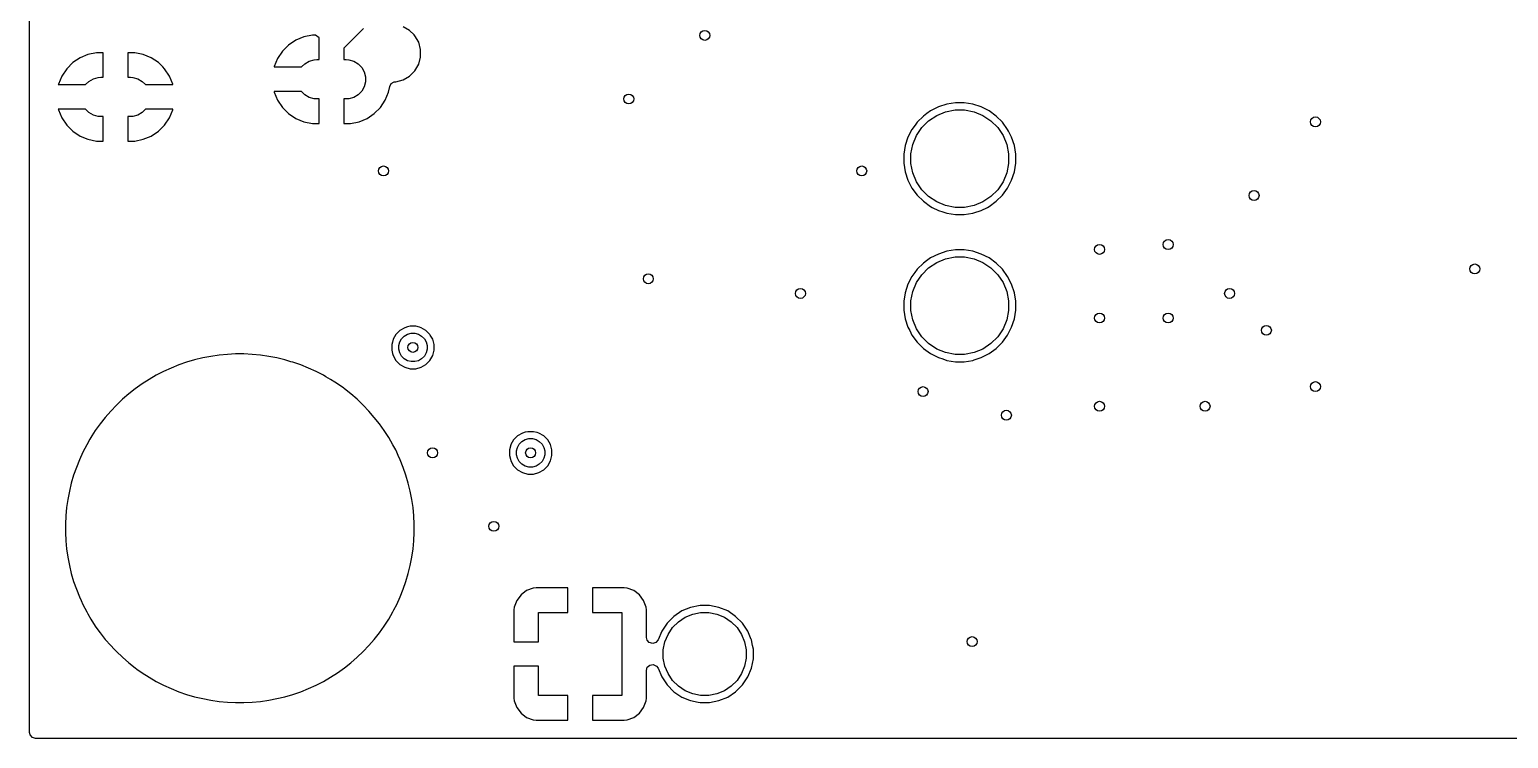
# Model space of a CAD drawing. Header units: inches. Extents: x 5.14 to 7.42, y -4.57 to -3.18.
# Drawn here: x 5.141 to 6.328, y -4.566 to -3.996 of the extents above; entities that cross this region are included whole.
import ezdxf

# ---------------------------------------------------------------- set-up
doc = ezdxf.new("R2010")
doc.units = ezdxf.units.IN
doc.header["$MEASUREMENT"] = 0
doc.layers.add('In1.Cu', color=91, linetype='CONTINUOUS', true_color=0x7fc87f)

msp = doc.modelspace()

# ---------------------------------------------------------------- linework, layer by layer
at = {"layer": 'In1.Cu', "linetype": 'CONTINUOUS'}
for p, q in [((5.1406, -4.0406), (5.1406, -3.7768)), ((5.4086, -3.9954), (5.3928, -4.0112)), ((5.4457, -3.9972), (5.4405, -3.9942)), ((5.4493, -4.0007), (5.4457, -3.9972)), ((5.4457, -3.9972), (5.4457, -3.9972)), ((5.4457, -3.9972), (5.4457, -3.9972)), ((5.3485, -4.0088), (5.3436, -4.0137)), ((5.3543, -4.0049), (5.3485, -4.0088)), ((5.3485, -4.0088), (5.3485, -4.0088)), ((5.3608, -4.0022), (5.3543, -4.0049)), ((5.3543, -4.0049), (5.3543, -4.0049)), ((5.3676, -4.0008), (5.3608, -4.0022)), ((5.3608, -4.0022), (5.3608, -4.0022)), ((5.3701, -4.0008), (5.3676, -4.0008)), ((5.3731, -4.0031), (5.3701, -4.0008)), ((5.3731, -4.0205), (5.3731, -4.0031)), ((5.3928, -4.0112), (5.3928, -4.0205)), ((5.45, -4.0014), (5.4493, -4.0007)), ((5.453, -4.0066), (5.45, -4.0014)), ((5.4545, -4.0124), (5.453, -4.0066)), ((5.1753, -4.0229), (5.1704, -4.0279)), ((5.1811, -4.0191), (5.1753, -4.0229)), ((5.1753, -4.0229), (5.1753, -4.0229)), ((5.1875, -4.0164), (5.1811, -4.0191)), ((5.1811, -4.0191), (5.1811, -4.0191)), ((5.1944, -4.015), (5.1875, -4.0164)), ((5.1875, -4.0164), (5.1875, -4.0164)), ((5.1998, -4.015), (5.1944, -4.015)), ((5.1998, -4.0347), (5.1998, -4.015)), ((5.225, -4.015), (5.2195, -4.015)), ((5.2195, -4.015), (5.2195, -4.0347)), ((5.2318, -4.0164), (5.225, -4.015)), ((5.2383, -4.0191), (5.2318, -4.0164)), ((5.2318, -4.0164), (5.2318, -4.0164)), ((5.2441, -4.0229), (5.2383, -4.0191)), ((5.2383, -4.0191), (5.2383, -4.0191)), ((5.2441, -4.0229), (5.2441, -4.0229)), ((5.2476, -4.0264), (5.2441, -4.0229)), ((5.3397, -4.0195), (5.337, -4.0259)), ((5.3436, -4.0137), (5.3397, -4.0195)), ((5.3397, -4.0195), (5.3397, -4.0195)), ((5.3436, -4.0137), (5.3436, -4.0137)), ((5.3589, -4.0264), (5.3615, -4.0238)), ((5.3615, -4.0238), (5.3651, -4.0217)), ((5.3651, -4.0217), (5.369, -4.0207)), ((5.369, -4.0207), (5.3711, -4.0205)), ((5.3711, -4.0205), (5.3731, -4.0205)), ((5.3928, -4.0205), (5.3947, -4.0205)), ((5.3947, -4.0205), (5.3968, -4.0207)), ((5.3968, -4.0207), (5.4008, -4.0217)), ((5.4008, -4.0217), (5.4043, -4.0238)), ((5.4043, -4.0238), (5.4072, -4.0267)), ((5.45, -4.0294), (5.453, -4.0242)), ((5.453, -4.0242), (5.4545, -4.0184)), ((5.4545, -4.0184), (5.4545, -4.0124)), ((5.1665, -4.0337), (5.1638, -4.0401)), ((5.1704, -4.0279), (5.1665, -4.0337)), ((5.1665, -4.0337), (5.1665, -4.0337)), ((5.1704, -4.0279), (5.1704, -4.0279)), ((5.1883, -4.038), (5.1918, -4.0359)), ((5.1918, -4.0359), (5.1958, -4.0348)), ((5.1958, -4.0348), (5.1979, -4.0347)), ((5.1979, -4.0347), (5.1998, -4.0347)), ((5.2195, -4.0347), (5.2215, -4.0347)), ((5.2215, -4.0347), (5.2236, -4.0348)), ((5.2236, -4.0348), (5.2275, -4.0359)), ((5.2275, -4.0359), (5.2311, -4.038)), ((5.249, -4.0279), (5.2476, -4.0264)), ((5.2529, -4.0337), (5.249, -4.0279)), ((5.249, -4.0279), (5.249, -4.0279)), ((5.2556, -4.0401), (5.2529, -4.0337)), ((5.2529, -4.0337), (5.2529, -4.0337)), ((5.337, -4.0259), (5.3369, -4.0264)), ((5.3369, -4.0264), (5.3589, -4.0264)), ((5.337, -4.0259), (5.337, -4.0259)), ((5.4072, -4.0267), (5.4093, -4.0303)), ((5.4093, -4.0303), (5.4103, -4.0342)), ((5.4103, -4.0342), (5.4103, -4.0383)), ((5.4405, -4.0367), (5.4457, -4.0337)), ((5.4457, -4.0337), (5.45, -4.0294)), ((5.1406, -4.0965), (5.1406, -4.0406)), ((5.1638, -4.0401), (5.1637, -4.0406)), ((5.1637, -4.0406), (5.1856, -4.0406)), ((5.1638, -4.0401), (5.1638, -4.0401)), ((5.1856, -4.0406), (5.1883, -4.038)), ((5.2311, -4.038), (5.2337, -4.0406)), ((5.2337, -4.0406), (5.2557, -4.0406)), ((5.2557, -4.0406), (5.2556, -4.0401)), ((5.2556, -4.0401), (5.2556, -4.0401)), ((5.3369, -4.0461), (5.337, -4.0466)), ((5.3589, -4.0461), (5.3369, -4.0461)), ((5.337, -4.0466), (5.337, -4.0466)), ((5.337, -4.0466), (5.3397, -4.0531)), ((5.3615, -4.0488), (5.3589, -4.0461)), ((5.4072, -4.0459), (5.4043, -4.0488)), ((5.4093, -4.0423), (5.4072, -4.0459)), ((5.4103, -4.0383), (5.4093, -4.0423)), ((5.4261, -4.0531), (5.4288, -4.0466)), ((5.4288, -4.0466), (5.4297, -4.0422)), ((5.4288, -4.0466), (5.4288, -4.0466)), ((5.4297, -4.0422), (5.431, -4.0397)), ((5.431, -4.0397), (5.4333, -4.0384)), ((5.4333, -4.0384), (5.4345, -4.0382)), ((5.4345, -4.0382), (5.4347, -4.0382)), ((5.4347, -4.0382), (5.4405, -4.0367)), ((5.4347, -4.0382), (5.4347, -4.0382)), ((5.3397, -4.0531), (5.3397, -4.0531)), ((5.3397, -4.0531), (5.3436, -4.0589)), ((5.3436, -4.0589), (5.3436, -4.0589)), ((5.3436, -4.0589), (5.3485, -4.0638)), ((5.3651, -4.0508), (5.3615, -4.0488)), ((5.369, -4.0519), (5.3651, -4.0508)), ((5.3711, -4.052), (5.369, -4.0519)), ((5.3731, -4.052), (5.3711, -4.052)), ((5.3731, -4.0717), (5.3731, -4.052)), ((5.3947, -4.052), (5.3928, -4.052)), ((5.3928, -4.052), (5.3928, -4.0717)), ((5.3968, -4.0519), (5.3947, -4.052)), ((5.4008, -4.0508), (5.3968, -4.0519)), ((5.4043, -4.0488), (5.4008, -4.0508)), ((5.4173, -4.0638), (5.4222, -4.0589)), ((5.4222, -4.0589), (5.4261, -4.0531)), ((5.4222, -4.0589), (5.4222, -4.0589)), ((5.4261, -4.0531), (5.4261, -4.0531)), ((5.8701, -4.0585), (5.8638, -4.0617)), ((5.8768, -4.0563), (5.8701, -4.0585)), ((5.8838, -4.0552), (5.8768, -4.0563)), ((5.8909, -4.0552), (5.8838, -4.0552)), ((5.8838, -4.0552), (5.8838, -4.0552)), ((5.8978, -4.0563), (5.8909, -4.0552)), ((5.8909, -4.0552), (5.8909, -4.0552)), ((5.9046, -4.0585), (5.8978, -4.0563)), ((5.9109, -4.0617), (5.9046, -4.0585)), ((5.1637, -4.0603), (5.1638, -4.0608)), ((5.1856, -4.0603), (5.1637, -4.0603)), ((5.1638, -4.0608), (5.1638, -4.0608)), ((5.1638, -4.0608), (5.1665, -4.0672)), ((5.1665, -4.0672), (5.1665, -4.0672)), ((5.1665, -4.0672), (5.1704, -4.073)), ((5.1883, -4.0629), (5.1856, -4.0603)), ((5.1918, -4.065), (5.1883, -4.0629)), ((5.1958, -4.0661), (5.1918, -4.065)), ((5.1979, -4.0662), (5.1958, -4.0661)), ((5.1998, -4.0662), (5.1979, -4.0662)), ((5.1998, -4.0859), (5.1998, -4.0662)), ((5.2215, -4.0662), (5.2195, -4.0662)), ((5.2195, -4.0662), (5.2195, -4.0859)), ((5.2236, -4.0661), (5.2215, -4.0662)), ((5.2275, -4.065), (5.2236, -4.0661)), ((5.2311, -4.0629), (5.2275, -4.065)), ((5.2337, -4.0603), (5.2311, -4.0629)), ((5.2557, -4.0603), (5.2337, -4.0603)), ((5.249, -4.073), (5.2529, -4.0672)), ((5.2529, -4.0672), (5.2556, -4.0608)), ((5.2529, -4.0672), (5.2529, -4.0672)), ((5.2556, -4.0608), (5.2557, -4.0603)), ((5.2556, -4.0608), (5.2556, -4.0608)), ((5.3485, -4.0638), (5.3485, -4.0638)), ((5.3485, -4.0638), (5.3543, -4.0677)), ((5.3543, -4.0677), (5.3543, -4.0677)), ((5.3543, -4.0677), (5.3608, -4.0704)), ((5.3608, -4.0704), (5.3608, -4.0704)), ((5.3608, -4.0704), (5.3676, -4.0717)), ((5.3676, -4.0717), (5.3676, -4.0717)), ((5.3676, -4.0717), (5.3731, -4.0717)), ((5.3928, -4.0717), (5.3982, -4.0717)), ((5.3982, -4.0717), (5.4051, -4.0704)), ((5.3982, -4.0717), (5.3982, -4.0717)), ((5.4051, -4.0704), (5.4115, -4.0677)), ((5.4051, -4.0704), (5.4051, -4.0704)), ((5.4115, -4.0677), (5.4173, -4.0638)), ((5.4115, -4.0677), (5.4115, -4.0677)), ((5.4173, -4.0638), (5.4173, -4.0638)), ((5.8531, -4.0708), (5.8515, -4.073)), ((5.8581, -4.0658), (5.8531, -4.0708)), ((5.8531, -4.0708), (5.8531, -4.0708)), ((5.8531, -4.0708), (5.8531, -4.0708)), ((5.8569, -4.0751), (5.8623, -4.0696)), ((5.8609, -4.0638), (5.8581, -4.0658)), ((5.8581, -4.0658), (5.8581, -4.0658)), ((5.8581, -4.0658), (5.8581, -4.0658)), ((5.8638, -4.0617), (5.8609, -4.0638)), ((5.8623, -4.0696), (5.8688, -4.0653)), ((5.8688, -4.0653), (5.8759, -4.0624)), ((5.8759, -4.0624), (5.8835, -4.0609)), ((5.8835, -4.0609), (5.8912, -4.0609)), ((5.8912, -4.0609), (5.8988, -4.0624)), ((5.8988, -4.0624), (5.9059, -4.0653)), ((5.9059, -4.0653), (5.9123, -4.0696)), ((5.9166, -4.0658), (5.9109, -4.0617)), ((5.9123, -4.0696), (5.9178, -4.0751)), ((5.9216, -4.0708), (5.9166, -4.0658)), ((5.9257, -4.0765), (5.9216, -4.0708)), ((5.1704, -4.073), (5.1704, -4.073)), ((5.1704, -4.073), (5.1753, -4.078)), ((5.1753, -4.078), (5.1753, -4.078)), ((5.1753, -4.078), (5.1811, -4.0819)), ((5.1811, -4.0819), (5.1811, -4.0819)), ((5.1811, -4.0819), (5.1875, -4.0845)), ((5.2318, -4.0845), (5.2383, -4.0819)), ((5.2383, -4.0819), (5.2441, -4.078)), ((5.2383, -4.0819), (5.2383, -4.0819)), ((5.2441, -4.078), (5.249, -4.073)), ((5.2441, -4.078), (5.2441, -4.078)), ((5.249, -4.073), (5.249, -4.073)), ((5.8457, -4.0828), (5.8435, -4.0895)), ((5.8489, -4.0765), (5.8457, -4.0828)), ((5.8515, -4.073), (5.8489, -4.0765)), ((5.8496, -4.0886), (5.8526, -4.0815)), ((5.8526, -4.0815), (5.8569, -4.0751)), ((5.9178, -4.0751), (5.922, -4.0815)), ((5.922, -4.0815), (5.925, -4.0886)), ((5.9265, -4.078), (5.9257, -4.0765)), ((5.9289, -4.0828), (5.9265, -4.078)), ((5.9311, -4.0895), (5.9289, -4.0828)), ((5.1875, -4.0845), (5.1875, -4.0845)), ((5.1875, -4.0845), (5.1944, -4.0859)), ((5.1944, -4.0859), (5.1944, -4.0859)), ((5.1944, -4.0859), (5.1998, -4.0859)), ((5.2195, -4.0859), (5.225, -4.0859)), ((5.225, -4.0859), (5.2318, -4.0845)), ((5.225, -4.0859), (5.225, -4.0859)), ((5.2318, -4.0845), (5.2318, -4.0845)), ((5.8435, -4.0895), (5.8424, -4.0965)), ((5.8481, -4.0962), (5.8496, -4.0886)), ((5.925, -4.0886), (5.9265, -4.0962)), ((5.9322, -4.0965), (5.9311, -4.0895)), ((5.1406, -4.2146), (5.1406, -4.0965)), ((5.8424, -4.0965), (5.8424, -4.1036)), ((5.8424, -4.1036), (5.8435, -4.1106)), ((5.8481, -4.1039), (5.8481, -4.0962)), ((5.8496, -4.1115), (5.8481, -4.1039)), ((5.9265, -4.1039), (5.925, -4.1115)), ((5.9265, -4.0962), (5.9265, -4.1039)), ((5.9311, -4.1106), (5.9322, -4.1036)), ((5.9322, -4.1036), (5.9322, -4.0965)), ((5.8435, -4.1106), (5.8457, -4.1173)), ((5.8457, -4.1173), (5.8489, -4.1236)), ((5.8526, -4.1186), (5.8496, -4.1115)), ((5.8569, -4.125), (5.8526, -4.1186)), ((5.922, -4.1186), (5.9178, -4.125)), ((5.925, -4.1115), (5.922, -4.1186)), ((5.9257, -4.1236), (5.9289, -4.1173)), ((5.9289, -4.1173), (5.9311, -4.1106)), ((5.8489, -4.1236), (5.8531, -4.1293)), ((5.8531, -4.1293), (5.8581, -4.1343)), ((5.8623, -4.1305), (5.8569, -4.125)), ((5.8688, -4.1348), (5.8623, -4.1305)), ((5.9123, -4.1305), (5.9059, -4.1348)), ((5.9178, -4.125), (5.9123, -4.1305)), ((5.9166, -4.1343), (5.9216, -4.1293)), ((5.9216, -4.1293), (5.9257, -4.1236)), ((5.8581, -4.1343), (5.8638, -4.1385)), ((5.8638, -4.1385), (5.8652, -4.1392)), ((5.8652, -4.1392), (5.8701, -4.1417)), ((5.8759, -4.1377), (5.8688, -4.1348)), ((5.8701, -4.1417), (5.8701, -4.1417)), ((5.8701, -4.1417), (5.8701, -4.1417)), ((5.8701, -4.1417), (5.8737, -4.1428)), ((5.8737, -4.1428), (5.8768, -4.1438)), ((5.8835, -4.1392), (5.8759, -4.1377)), ((5.8912, -4.1392), (5.8835, -4.1392)), ((5.8988, -4.1377), (5.8912, -4.1392)), ((5.8985, -4.1436), (5.9046, -4.1417)), ((5.9059, -4.1348), (5.8988, -4.1377)), ((5.9046, -4.1417), (5.9095, -4.1392)), ((5.9095, -4.1392), (5.9109, -4.1385)), ((5.9109, -4.1385), (5.9166, -4.1343)), ((5.8768, -4.1438), (5.8838, -4.1449)), ((5.8838, -4.1449), (5.8838, -4.1449)), ((5.8838, -4.1449), (5.8909, -4.1449)), ((5.8909, -4.1449), (5.8978, -4.1438)), ((5.8978, -4.1438), (5.8985, -4.1436)), ((5.8701, -4.1766), (5.8638, -4.1798)), ((5.8768, -4.1744), (5.8701, -4.1766)), ((5.8838, -4.1733), (5.8768, -4.1744)), ((5.8909, -4.1733), (5.8838, -4.1733)), ((5.8838, -4.1733), (5.8838, -4.1733)), ((5.8978, -4.1744), (5.8909, -4.1733)), ((5.8909, -4.1733), (5.8909, -4.1733)), ((5.9046, -4.1766), (5.8978, -4.1744)), ((5.9109, -4.1798), (5.9046, -4.1766)), ((5.8531, -4.1889), (5.8513, -4.1914)), ((5.8581, -4.1839), (5.8531, -4.1889)), ((5.8531, -4.1889), (5.8531, -4.1889)), ((5.8531, -4.1889), (5.8531, -4.1889)), ((5.8569, -4.1932), (5.8623, -4.1877)), ((5.8605, -4.1821), (5.8581, -4.1839)), ((5.8581, -4.1839), (5.8581, -4.1839)), ((5.8581, -4.1839), (5.8581, -4.1839)), ((5.8638, -4.1798), (5.8605, -4.1821)), ((5.8623, -4.1877), (5.8688, -4.1834)), ((5.8688, -4.1834), (5.8759, -4.1805)), ((5.8759, -4.1805), (5.8835, -4.179)), ((5.8835, -4.179), (5.8912, -4.179)), ((5.8912, -4.179), (5.8988, -4.1805)), ((5.8988, -4.1805), (5.9059, -4.1834)), ((5.9059, -4.1834), (5.9123, -4.1877)), ((5.9166, -4.1839), (5.9109, -4.1798)), ((5.9123, -4.1877), (5.9178, -4.1932)), ((5.9216, -4.1889), (5.9166, -4.1839)), ((5.9257, -4.1946), (5.9216, -4.1889)), ((5.8457, -4.2009), (5.8435, -4.2077)), ((5.8489, -4.1946), (5.8457, -4.2009)), ((5.8513, -4.1914), (5.8489, -4.1946)), ((5.8496, -4.2067), (5.8526, -4.1996)), ((5.8526, -4.1996), (5.8569, -4.1932)), ((5.9178, -4.1932), (5.922, -4.1996)), ((5.922, -4.1996), (5.925, -4.2067)), ((5.9289, -4.2009), (5.9257, -4.1946)), ((5.9311, -4.2077), (5.9289, -4.2009)), ((5.8435, -4.2077), (5.8424, -4.2146)), ((5.8481, -4.2143), (5.8496, -4.2067)), ((5.925, -4.2067), (5.9265, -4.2143)), ((5.9322, -4.2146), (5.9311, -4.2077)), ((5.1406, -4.2494), (5.1406, -4.2146)), ((5.8424, -4.2146), (5.8424, -4.2217)), ((5.8424, -4.2217), (5.8435, -4.2287)), ((5.8481, -4.222), (5.8481, -4.2143)), ((5.8496, -4.2296), (5.8481, -4.222)), ((5.9265, -4.222), (5.925, -4.2296)), ((5.9265, -4.2143), (5.9265, -4.222)), ((5.9311, -4.2287), (5.9322, -4.2217)), ((5.9322, -4.2217), (5.9322, -4.2146)), ((5.4418, -4.2358), (5.4379, -4.238)), ((5.4439, -4.2352), (5.4418, -4.2358)), ((5.4418, -4.2358), (5.4418, -4.2358)), ((5.4461, -4.2346), (5.4439, -4.2352)), ((5.4506, -4.2346), (5.4461, -4.2346)), ((5.4535, -4.2354), (5.4506, -4.2346)), ((5.4549, -4.2358), (5.4535, -4.2354)), ((5.4588, -4.238), (5.4549, -4.2358)), ((5.4549, -4.2358), (5.4549, -4.2358)), ((5.8435, -4.2287), (5.8457, -4.2354)), ((5.8457, -4.2354), (5.8471, -4.238)), ((5.8526, -4.2367), (5.8496, -4.2296)), ((5.8569, -4.2431), (5.8526, -4.2367)), ((5.922, -4.2367), (5.9178, -4.2431)), ((5.925, -4.2296), (5.922, -4.2367)), ((5.9257, -4.2417), (5.9289, -4.2354)), ((5.9289, -4.2354), (5.9311, -4.2287)), ((5.1406, -4.3936), (5.1406, -4.2494)), ((5.4319, -4.2474), (5.4313, -4.2494)), ((5.4313, -4.2494), (5.4313, -4.2539)), ((5.4325, -4.2451), (5.4319, -4.2474)), ((5.4347, -4.2412), (5.4325, -4.2451)), ((5.4325, -4.2451), (5.4325, -4.2451)), ((5.4379, -4.238), (5.4347, -4.2412)), ((5.4347, -4.2412), (5.4347, -4.2412)), ((5.4369, -4.2501), (5.4377, -4.2472)), ((5.4377, -4.2472), (5.4392, -4.2446)), ((5.4379, -4.238), (5.4379, -4.238)), ((5.4392, -4.2446), (5.4413, -4.2425)), ((5.4413, -4.2425), (5.4439, -4.241)), ((5.4439, -4.241), (5.4468, -4.2402)), ((5.4468, -4.2402), (5.4498, -4.2402)), ((5.4498, -4.2402), (5.4527, -4.241)), ((5.4527, -4.241), (5.4553, -4.2425)), ((5.4553, -4.2425), (5.4575, -4.2446)), ((5.4575, -4.2446), (5.459, -4.2472)), ((5.462, -4.2412), (5.4588, -4.238)), ((5.4588, -4.238), (5.4588, -4.238)), ((5.459, -4.2472), (5.4597, -4.2501)), ((5.4623, -4.2417), (5.462, -4.2412)), ((5.462, -4.2412), (5.462, -4.2412)), ((5.4642, -4.2451), (5.4623, -4.2417)), ((5.4654, -4.2494), (5.4642, -4.2451)), ((5.4654, -4.2539), (5.4654, -4.2494)), ((5.8471, -4.238), (5.8489, -4.2417)), ((5.8489, -4.2417), (5.8531, -4.2474)), ((5.8531, -4.2474), (5.8581, -4.2524)), ((5.8623, -4.2486), (5.8569, -4.2431)), ((5.8688, -4.2529), (5.8623, -4.2486)), ((5.9123, -4.2486), (5.9059, -4.2529)), ((5.9178, -4.2431), (5.9123, -4.2486)), ((5.9166, -4.2524), (5.9216, -4.2474)), ((5.9216, -4.2474), (5.9257, -4.2417)), ((5.2731, -4.2617), (5.2667, -4.2635)), ((5.2796, -4.2601), (5.2731, -4.2617)), ((5.2862, -4.2588), (5.2796, -4.2601)), ((5.2928, -4.2579), (5.2862, -4.2588)), ((5.2862, -4.2588), (5.2862, -4.2588)), ((5.2994, -4.2572), (5.2928, -4.2579)), ((5.2928, -4.2579), (5.2928, -4.2579)), ((5.306, -4.2569), (5.2994, -4.2572)), ((5.2994, -4.2572), (5.2994, -4.2572)), ((5.2994, -4.2572), (5.2994, -4.2572)), ((5.3127, -4.2569), (5.306, -4.2569)), ((5.3194, -4.2572), (5.3127, -4.2569)), ((5.326, -4.2579), (5.3194, -4.2572)), ((5.3194, -4.2572), (5.3194, -4.2572)), ((5.3194, -4.2572), (5.3194, -4.2572)), ((5.3194, -4.2572), (5.3194, -4.2572)), ((5.3326, -4.2588), (5.326, -4.2579)), ((5.326, -4.2579), (5.326, -4.2579)), ((5.326, -4.2579), (5.326, -4.2579)), ((5.326, -4.2579), (5.326, -4.2579)), ((5.326, -4.2579), (5.326, -4.2579)), ((5.3391, -4.2601), (5.3326, -4.2588)), ((5.3326, -4.2588), (5.3326, -4.2588)), ((5.3326, -4.2588), (5.3326, -4.2588)), ((5.3326, -4.2588), (5.3326, -4.2588)), ((5.3326, -4.2588), (5.3326, -4.2588)), ((5.3456, -4.2617), (5.3391, -4.2601)), ((5.3504, -4.2631), (5.3456, -4.2617)), ((5.4313, -4.2539), (5.432, -4.2566)), ((5.432, -4.2566), (5.4325, -4.2582)), ((5.4325, -4.2582), (5.4325, -4.2582)), ((5.4325, -4.2582), (5.4347, -4.2621)), ((5.4369, -4.2531), (5.4369, -4.2501)), ((5.4377, -4.256), (5.4369, -4.2531)), ((5.4392, -4.2586), (5.4377, -4.256)), ((5.4413, -4.2608), (5.4392, -4.2586)), ((5.4439, -4.2623), (5.4413, -4.2608)), ((5.4553, -4.2608), (5.4527, -4.2623)), ((5.4575, -4.2586), (5.4553, -4.2608)), ((5.459, -4.256), (5.4575, -4.2586)), ((5.4597, -4.2531), (5.459, -4.256)), ((5.4597, -4.2501), (5.4597, -4.2531)), ((5.462, -4.2621), (5.4642, -4.2582)), ((5.4642, -4.2582), (5.4654, -4.2539)), ((5.8581, -4.2524), (5.8638, -4.2566)), ((5.8638, -4.2566), (5.8664, -4.2579)), ((5.8664, -4.2579), (5.8701, -4.2598)), ((5.8759, -4.2558), (5.8688, -4.2529)), ((5.8701, -4.2598), (5.8701, -4.2598)), ((5.8701, -4.2598), (5.8701, -4.2598)), ((5.8701, -4.2598), (5.8737, -4.2609)), ((5.8737, -4.2609), (5.8768, -4.262)), ((5.8835, -4.2573), (5.8759, -4.2558)), ((5.8912, -4.2573), (5.8835, -4.2573)), ((5.8988, -4.2558), (5.8912, -4.2573)), ((5.8978, -4.262), (5.8988, -4.2617)), ((5.9059, -4.2529), (5.8988, -4.2558)), ((5.8988, -4.2617), (5.9046, -4.2598)), ((5.9046, -4.2598), (5.9109, -4.2566)), ((5.9109, -4.2566), (5.9166, -4.2524)), ((5.2482, -4.271), (5.2423, -4.274)), ((5.2543, -4.2682), (5.2482, -4.271)), ((5.2482, -4.271), (5.2482, -4.271)), ((5.2482, -4.271), (5.2482, -4.271)), ((5.2604, -4.2657), (5.2543, -4.2682)), ((5.2543, -4.2682), (5.2543, -4.2682)), ((5.2543, -4.2682), (5.2543, -4.2682)), ((5.2667, -4.2635), (5.2604, -4.2657)), ((5.2604, -4.2657), (5.2604, -4.2657)), ((5.352, -4.2635), (5.3504, -4.2631)), ((5.3543, -4.2643), (5.352, -4.2635)), ((5.352, -4.2635), (5.352, -4.2635)), ((5.352, -4.2635), (5.352, -4.2635)), ((5.3583, -4.2657), (5.3543, -4.2643)), ((5.3645, -4.2682), (5.3583, -4.2657)), ((5.3583, -4.2657), (5.3583, -4.2657)), ((5.3583, -4.2657), (5.3583, -4.2657)), ((5.3706, -4.271), (5.3645, -4.2682)), ((5.3645, -4.2682), (5.3645, -4.2682)), ((5.3765, -4.274), (5.3706, -4.271)), ((5.3706, -4.271), (5.3706, -4.271)), ((5.4347, -4.2621), (5.4347, -4.2621)), ((5.4347, -4.2621), (5.4347, -4.2621)), ((5.4347, -4.2621), (5.4379, -4.2653)), ((5.4379, -4.2653), (5.4379, -4.2653)), ((5.4379, -4.2653), (5.4379, -4.2653)), ((5.4379, -4.2653), (5.4418, -4.2675)), ((5.4418, -4.2675), (5.4418, -4.2675)), ((5.4418, -4.2675), (5.4461, -4.2687)), ((5.4468, -4.263), (5.4439, -4.2623)), ((5.4461, -4.2687), (5.4461, -4.2687)), ((5.4461, -4.2687), (5.4506, -4.2687)), ((5.4498, -4.263), (5.4468, -4.263)), ((5.4527, -4.2623), (5.4498, -4.263)), ((5.4506, -4.2687), (5.4549, -4.2675)), ((5.4506, -4.2687), (5.4506, -4.2687)), ((5.4549, -4.2675), (5.4588, -4.2653)), ((5.4588, -4.2653), (5.462, -4.2621)), ((5.8768, -4.262), (5.8838, -4.2631)), ((5.8838, -4.2631), (5.8838, -4.2631)), ((5.8838, -4.2631), (5.8909, -4.2631)), ((5.8909, -4.2631), (5.8978, -4.262)), ((5.2255, -4.2848), (5.2202, -4.2889)), ((5.2309, -4.2809), (5.2255, -4.2848)), ((5.2365, -4.2773), (5.2309, -4.2809)), ((5.2309, -4.2809), (5.2309, -4.2809)), ((5.2423, -4.274), (5.2365, -4.2773)), ((5.2365, -4.2773), (5.2365, -4.2773)), ((5.2423, -4.274), (5.2423, -4.274)), ((5.2423, -4.274), (5.2423, -4.274)), ((5.3785, -4.2752), (5.3765, -4.274)), ((5.3765, -4.274), (5.3765, -4.274)), ((5.3765, -4.274), (5.3765, -4.274)), ((5.3823, -4.2773), (5.3785, -4.2752)), ((5.3857, -4.2796), (5.3823, -4.2773)), ((5.3879, -4.2809), (5.3857, -4.2796)), ((5.3928, -4.2844), (5.3879, -4.2809)), ((5.3879, -4.2809), (5.3879, -4.2809)), ((5.3933, -4.2848), (5.3928, -4.2844)), ((5.3985, -4.2889), (5.3933, -4.2848)), ((5.3933, -4.2848), (5.3933, -4.2848)), ((5.3933, -4.2848), (5.3933, -4.2848)), ((5.2152, -4.2933), (5.2104, -4.2979)), ((5.2202, -4.2889), (5.2152, -4.2933)), ((5.2152, -4.2933), (5.2152, -4.2933)), ((5.2202, -4.2889), (5.2202, -4.2889)), ((5.4036, -4.2933), (5.3985, -4.2889)), ((5.3985, -4.2889), (5.3985, -4.2889)), ((5.3985, -4.2889), (5.3985, -4.2889)), ((5.3985, -4.2889), (5.3985, -4.2889)), ((5.4084, -4.2979), (5.4036, -4.2933)), ((5.4036, -4.2933), (5.4036, -4.2933)), ((5.4036, -4.2933), (5.4036, -4.2933)), ((5.4036, -4.2933), (5.4036, -4.2933)), ((5.2014, -4.3078), (5.1973, -4.313)), ((5.2058, -4.3027), (5.2014, -4.3078)), ((5.2014, -4.3078), (5.2014, -4.3078)), ((5.2104, -4.2979), (5.2058, -4.3027)), ((5.2058, -4.3027), (5.2058, -4.3027)), ((5.413, -4.3027), (5.4084, -4.2979)), ((5.4173, -4.3078), (5.413, -4.3027)), ((5.413, -4.3027), (5.413, -4.3027)), ((5.413, -4.3027), (5.413, -4.3027)), ((5.4215, -4.313), (5.4173, -4.3078)), ((5.4173, -4.3078), (5.4173, -4.3078)), ((5.4173, -4.3078), (5.4173, -4.3078)), ((5.1934, -4.3184), (5.1907, -4.3227)), ((5.1973, -4.313), (5.1934, -4.3184)), ((5.1934, -4.3184), (5.1934, -4.3184)), ((5.1973, -4.313), (5.1973, -4.313)), ((5.4253, -4.3184), (5.4215, -4.313)), ((5.4289, -4.324), (5.4253, -4.3184)), ((5.5363, -4.3204), (5.5324, -4.3227)), ((5.5384, -4.3198), (5.5363, -4.3204)), ((5.5363, -4.3204), (5.5363, -4.3204)), ((5.5406, -4.3193), (5.5384, -4.3198)), ((5.5451, -4.3193), (5.5406, -4.3193)), ((5.548, -4.32), (5.5451, -4.3193)), ((5.5494, -4.3204), (5.548, -4.32)), ((5.5533, -4.3227), (5.5494, -4.3204)), ((5.5494, -4.3204), (5.5494, -4.3204)), ((5.1865, -4.3298), (5.1834, -4.3357)), ((5.1891, -4.3252), (5.1865, -4.3298)), ((5.1865, -4.3298), (5.1865, -4.3298)), ((5.1898, -4.324), (5.1891, -4.3252)), ((5.1907, -4.3227), (5.1898, -4.324)), ((5.4323, -4.3298), (5.4289, -4.324)), ((5.4345, -4.334), (5.4323, -4.3298)), ((5.527, -4.3298), (5.5258, -4.334)), ((5.5292, -4.3258), (5.527, -4.3297)), ((5.527, -4.3297), (5.527, -4.3297)), ((5.527, -4.3297), (5.527, -4.3298)), ((5.5324, -4.3227), (5.5292, -4.3258)), ((5.5292, -4.3258), (5.5292, -4.3258)), ((5.5314, -4.3348), (5.5322, -4.3319)), ((5.5322, -4.3319), (5.5337, -4.3293)), ((5.5324, -4.3227), (5.5324, -4.3227)), ((5.5337, -4.3293), (5.5358, -4.3272)), ((5.5358, -4.3272), (5.5384, -4.3257)), ((5.5384, -4.3257), (5.5413, -4.3249)), ((5.5413, -4.3249), (5.5443, -4.3249)), ((5.5443, -4.3249), (5.5472, -4.3257)), ((5.5472, -4.3257), (5.5498, -4.3272)), ((5.5498, -4.3272), (5.552, -4.3293)), ((5.552, -4.3293), (5.5535, -4.3319)), ((5.5565, -4.3258), (5.5533, -4.3227)), ((5.5533, -4.3227), (5.5533, -4.3227)), ((5.5535, -4.3319), (5.5542, -4.3348)), ((5.5587, -4.3297), (5.5565, -4.3258)), ((5.5565, -4.3258), (5.5565, -4.3258)), ((5.5599, -4.334), (5.5587, -4.3297)), ((5.5587, -4.3297), (5.5587, -4.3297)), ((5.1807, -4.3418), (5.1782, -4.348)), ((5.1834, -4.3357), (5.1807, -4.3418)), ((5.1807, -4.3418), (5.1807, -4.3418)), ((5.4353, -4.3357), (5.4345, -4.334)), ((5.4345, -4.334), (5.4345, -4.334)), ((5.4366, -4.3385), (5.4353, -4.3357)), ((5.4353, -4.3357), (5.4353, -4.3357)), ((5.4381, -4.3418), (5.4366, -4.3385)), ((5.4406, -4.348), (5.4381, -4.3418)), ((5.5258, -4.334), (5.5258, -4.3385)), ((5.5258, -4.3385), (5.5266, -4.3414)), ((5.5266, -4.3414), (5.527, -4.3428)), ((5.527, -4.3428), (5.527, -4.3428)), ((5.527, -4.3428), (5.5292, -4.3467)), ((5.5314, -4.3378), (5.5314, -4.3348)), ((5.5322, -4.3407), (5.5314, -4.3378)), ((5.5337, -4.3433), (5.5322, -4.3407)), ((5.5358, -4.3454), (5.5337, -4.3433)), ((5.552, -4.3433), (5.5498, -4.3454)), ((5.5535, -4.3407), (5.552, -4.3433)), ((5.5542, -4.3378), (5.5535, -4.3407)), ((5.5542, -4.3348), (5.5542, -4.3378)), ((5.5565, -4.3467), (5.5587, -4.3428)), ((5.5587, -4.3428), (5.5599, -4.3385)), ((5.5599, -4.3385), (5.5599, -4.334)), ((5.176, -4.3543), (5.1741, -4.3607)), ((5.1782, -4.348), (5.176, -4.3543)), ((5.1782, -4.348), (5.1782, -4.348)), ((5.1782, -4.348), (5.1782, -4.348)), ((5.1782, -4.348), (5.1782, -4.348)), ((5.4427, -4.3543), (5.4406, -4.348)), ((5.4446, -4.3607), (5.4427, -4.3543)), ((5.5292, -4.3467), (5.5292, -4.3467)), ((5.5292, -4.3467), (5.5292, -4.3467)), ((5.5292, -4.3467), (5.5324, -4.3499)), ((5.5324, -4.3499), (5.5324, -4.3499)), ((5.5324, -4.3499), (5.5324, -4.3499)), ((5.5324, -4.3499), (5.5363, -4.3521)), ((5.5384, -4.3469), (5.5358, -4.3454)), ((5.5363, -4.3521), (5.5363, -4.3521)), ((5.5363, -4.3521), (5.5406, -4.3533)), ((5.5413, -4.3477), (5.5384, -4.3469)), ((5.5406, -4.3533), (5.5406, -4.3533)), ((5.5406, -4.3533), (5.5451, -4.3533)), ((5.5443, -4.3477), (5.5413, -4.3477)), ((5.5472, -4.3469), (5.5443, -4.3477)), ((5.5451, -4.3533), (5.5494, -4.3521)), ((5.5451, -4.3533), (5.5451, -4.3533)), ((5.5498, -4.3454), (5.5472, -4.3469)), ((5.5494, -4.3521), (5.5533, -4.3499)), ((5.5533, -4.3499), (5.5565, -4.3467)), ((5.1726, -4.3671), (5.1713, -4.3737)), ((5.1741, -4.3607), (5.1726, -4.3671)), ((5.4462, -4.3671), (5.4446, -4.3607)), ((5.4475, -4.3737), (5.4462, -4.3671)), ((5.1703, -4.3803), (5.1697, -4.3869)), ((5.1713, -4.3737), (5.1703, -4.3803)), ((5.1703, -4.3803), (5.1703, -4.3803)), ((5.1713, -4.3737), (5.1713, -4.3737)), ((5.4484, -4.3803), (5.4475, -4.3737)), ((5.449, -4.3869), (5.4484, -4.3803)), ((5.1697, -4.3869), (5.1694, -4.3936)), ((5.1697, -4.3869), (5.1697, -4.3869)), ((5.1697, -4.3869), (5.1697, -4.3869)), ((5.1697, -4.3869), (5.1697, -4.3869)), ((5.4494, -4.3936), (5.449, -4.3869)), ((5.1406, -4.5608), (5.1406, -4.3936)), ((5.1694, -4.3936), (5.1694, -4.4002)), ((5.1694, -4.4002), (5.1697, -4.4069)), ((5.449, -4.4069), (5.4494, -4.4002)), ((5.4494, -4.4002), (5.4494, -4.3936)), ((5.4494, -4.3936), (5.4494, -4.3936)), ((5.1697, -4.4069), (5.1697, -4.4069)), ((5.1697, -4.4069), (5.1703, -4.4135)), ((5.1703, -4.4135), (5.1703, -4.4135)), ((5.1703, -4.4135), (5.1713, -4.4201)), ((5.4475, -4.4201), (5.4484, -4.4135)), ((5.4484, -4.4135), (5.449, -4.4069)), ((5.1713, -4.4201), (5.1713, -4.4201)), ((5.1713, -4.4201), (5.1726, -4.4267)), ((5.1726, -4.4267), (5.1741, -4.4331)), ((5.4446, -4.4331), (5.4462, -4.4267)), ((5.4462, -4.4267), (5.4475, -4.4201)), ((5.1741, -4.4331), (5.176, -4.4395)), ((5.176, -4.4395), (5.176, -4.4395)), ((5.176, -4.4395), (5.1782, -4.4458)), ((5.4406, -4.4458), (5.4427, -4.4395)), ((5.4427, -4.4395), (5.4446, -4.4331)), ((5.1782, -4.4458), (5.1807, -4.452)), ((5.4381, -4.452), (5.4406, -4.4458)), ((5.5351, -4.4503), (5.5317, -4.4549)), ((5.5396, -4.4469), (5.5351, -4.4503)), ((5.5351, -4.4503), (5.5351, -4.4503)), ((5.5449, -4.445), (5.5396, -4.4469)), ((5.5396, -4.4469), (5.5396, -4.4469)), ((5.5473, -4.4447), (5.5449, -4.445)), ((5.5449, -4.445), (5.5449, -4.445)), ((5.5728, -4.4447), (5.5473, -4.4447)), ((5.5728, -4.4644), (5.5728, -4.4447)), ((5.6179, -4.4447), (5.5924, -4.4447)), ((5.5924, -4.4447), (5.5924, -4.4644)), ((5.6203, -4.445), (5.6179, -4.4447)), ((5.6256, -4.4469), (5.6203, -4.445)), ((5.6203, -4.445), (5.6203, -4.445)), ((5.6301, -4.4503), (5.6256, -4.4469)), ((5.6256, -4.4469), (5.6256, -4.4469)), ((5.6335, -4.4549), (5.6301, -4.4503)), ((5.6301, -4.4503), (5.6301, -4.4503)), ((5.1807, -4.452), (5.1807, -4.452)), ((5.1807, -4.452), (5.1807, -4.452)), ((5.1807, -4.452), (5.182, -4.4549)), ((5.182, -4.4549), (5.1834, -4.4581)), ((5.1834, -4.4581), (5.1865, -4.464)), ((5.4323, -4.464), (5.433, -4.4625)), ((5.433, -4.4625), (5.4353, -4.4581)), ((5.4353, -4.4581), (5.4381, -4.452)), ((5.5297, -4.4602), (5.5294, -4.4625)), ((5.5294, -4.4625), (5.5294, -4.488)), ((5.5317, -4.4549), (5.5297, -4.4602)), ((5.5297, -4.4602), (5.5297, -4.4602)), ((5.5317, -4.4549), (5.5317, -4.4549)), ((5.6355, -4.4602), (5.6335, -4.4549)), ((5.6335, -4.4549), (5.6335, -4.4549)), ((5.6357, -4.4625), (5.6355, -4.4602)), ((5.6355, -4.4602), (5.6355, -4.4602)), ((5.6357, -4.4845), (5.6357, -4.4625)), ((5.6357, -4.4625), (5.6357, -4.4625)), ((5.6641, -4.4633), (5.6577, -4.4676)), ((5.6712, -4.4604), (5.6641, -4.4633)), ((5.6641, -4.4633), (5.6641, -4.4633)), ((5.6788, -4.4589), (5.6712, -4.4604)), ((5.6712, -4.4604), (5.6712, -4.4604)), ((5.6864, -4.4589), (5.6788, -4.4589)), ((5.6788, -4.4589), (5.6788, -4.4589)), ((5.694, -4.4604), (5.6864, -4.4589)), ((5.6864, -4.4589), (5.6864, -4.4589)), ((5.7011, -4.4633), (5.694, -4.4604)), ((5.694, -4.4604), (5.694, -4.4604)), ((5.7074, -4.4676), (5.7011, -4.4633)), ((5.7011, -4.4633), (5.7011, -4.4633)), ((5.1865, -4.464), (5.1874, -4.4656)), ((5.1874, -4.4656), (5.1898, -4.4698)), ((5.1898, -4.4698), (5.1898, -4.4698)), ((5.1898, -4.4698), (5.1934, -4.4754)), ((5.4253, -4.4754), (5.4289, -4.4698)), ((5.4289, -4.4698), (5.4323, -4.464)), ((5.5491, -4.488), (5.5491, -4.4644)), ((5.5491, -4.4644), (5.5728, -4.4644)), ((5.5924, -4.4644), (5.6161, -4.4644)), ((5.6161, -4.4644), (5.6161, -4.5313)), ((5.6523, -4.473), (5.6481, -4.4794)), ((5.6577, -4.4676), (5.6523, -4.473)), ((5.6523, -4.473), (5.6523, -4.473)), ((5.6567, -4.4766), (5.6614, -4.472)), ((5.6577, -4.4676), (5.6577, -4.4676)), ((5.6614, -4.472), (5.6668, -4.4683)), ((5.6668, -4.4683), (5.6729, -4.4658)), ((5.6729, -4.4658), (5.6793, -4.4646)), ((5.6793, -4.4646), (5.6859, -4.4646)), ((5.6859, -4.4646), (5.6923, -4.4658)), ((5.6923, -4.4658), (5.6984, -4.4683)), ((5.6984, -4.4683), (5.7038, -4.472)), ((5.7038, -4.472), (5.7085, -4.4766)), ((5.7129, -4.473), (5.7074, -4.4676)), ((5.7074, -4.4676), (5.7074, -4.4676)), ((5.7171, -4.4794), (5.7129, -4.473)), ((5.7129, -4.473), (5.7129, -4.473)), ((5.1934, -4.4754), (5.1934, -4.4754)), ((5.1934, -4.4754), (5.1934, -4.4754)), ((5.1934, -4.4754), (5.1963, -4.4794)), ((5.1963, -4.4794), (5.1973, -4.4808)), ((5.1973, -4.4808), (5.2014, -4.4861)), ((5.2014, -4.4861), (5.2014, -4.4861)), ((5.2014, -4.4861), (5.2058, -4.4911)), ((5.413, -4.4911), (5.4173, -4.4861)), ((5.4173, -4.4861), (5.4215, -4.4808)), ((5.4215, -4.4808), (5.4253, -4.4754)), ((5.6363, -4.4867), (5.6357, -4.4845)), ((5.6381, -4.4887), (5.6363, -4.4867)), ((5.6451, -4.4864), (5.6434, -4.4886)), ((5.6481, -4.4794), (5.6451, -4.4864)), ((5.6481, -4.4794), (5.6481, -4.4794)), ((5.6506, -4.4881), (5.6531, -4.4821)), ((5.6531, -4.4821), (5.6567, -4.4766)), ((5.7085, -4.4766), (5.7121, -4.4821)), ((5.7121, -4.4821), (5.7146, -4.4881)), ((5.7199, -4.4861), (5.7171, -4.4794)), ((5.7171, -4.4794), (5.7171, -4.4794)), ((5.7201, -4.4865), (5.7199, -4.4861)), ((5.721, -4.4911), (5.7201, -4.4865)), ((5.2058, -4.4911), (5.2058, -4.4911)), ((5.2058, -4.4911), (5.2058, -4.4911)), ((5.2058, -4.4911), (5.2086, -4.494)), ((5.2086, -4.494), (5.2104, -4.4959)), ((5.2104, -4.4959), (5.2104, -4.4959)), ((5.2104, -4.4959), (5.2104, -4.4959)), ((5.2104, -4.4959), (5.2104, -4.4959)), ((5.2104, -4.4959), (5.2152, -4.5005)), ((5.4036, -4.5005), (5.4084, -4.4959)), ((5.4084, -4.4959), (5.413, -4.4911)), ((5.5294, -4.488), (5.5491, -4.488)), ((5.6408, -4.4894), (5.6381, -4.4887)), ((5.6434, -4.4886), (5.6408, -4.4894)), ((5.6493, -4.4946), (5.6506, -4.4881)), ((5.6493, -4.5011), (5.6493, -4.4946)), ((5.7146, -4.4881), (5.7159, -4.4946)), ((5.7159, -4.4946), (5.7159, -4.5011)), ((5.7216, -4.494), (5.721, -4.4911)), ((5.7216, -4.5017), (5.7216, -4.494)), ((5.7216, -4.494), (5.7216, -4.494)), ((5.7216, -4.494), (5.7216, -4.494)), ((5.2152, -4.5005), (5.2152, -4.5005)), ((5.2152, -4.5005), (5.2202, -4.5049)), ((5.2202, -4.5049), (5.2202, -4.5049)), ((5.2202, -4.5049), (5.2202, -4.5049)), ((5.2202, -4.5049), (5.2255, -4.509)), ((5.2255, -4.509), (5.2255, -4.509)), ((5.2255, -4.509), (5.2255, -4.509)), ((5.2255, -4.509), (5.2268, -4.5099)), ((5.2268, -4.5099), (5.2309, -4.5129)), ((5.3879, -4.5129), (5.3933, -4.509)), ((5.3933, -4.509), (5.3985, -4.5049)), ((5.3985, -4.5049), (5.4036, -4.5005)), ((5.5294, -4.5077), (5.5294, -4.5332)), ((5.5491, -4.5077), (5.5294, -4.5077)), ((5.5491, -4.5313), (5.5491, -4.5077)), ((5.6357, -4.5112), (5.6365, -4.5085)), ((5.6365, -4.5085), (5.6386, -4.5067)), ((5.6386, -4.5067), (5.6413, -4.5063)), ((5.6413, -4.5063), (5.6438, -4.5075)), ((5.6438, -4.5075), (5.6451, -4.5093)), ((5.6451, -4.5093), (5.6481, -4.5163)), ((5.6506, -4.5076), (5.6493, -4.5011)), ((5.6531, -4.5136), (5.6506, -4.5076)), ((5.7146, -4.5076), (5.7121, -4.5136)), ((5.7159, -4.5011), (5.7146, -4.5076)), ((5.7171, -4.5163), (5.7201, -4.5092)), ((5.7201, -4.5092), (5.7216, -4.5017)), ((5.2309, -4.5129), (5.2309, -4.5129)), ((5.2309, -4.5129), (5.2365, -4.5165)), ((5.2365, -4.5165), (5.2423, -4.5198)), ((5.2423, -4.5198), (5.2482, -4.5229)), ((5.3706, -4.5229), (5.3765, -4.5198)), ((5.3765, -4.5198), (5.3823, -4.5165)), ((5.3823, -4.5165), (5.3879, -4.5129)), ((5.6357, -4.5332), (5.6357, -4.5112)), ((5.6481, -4.5163), (5.6481, -4.5163)), ((5.6481, -4.5163), (5.6523, -4.5227)), ((5.6523, -4.5227), (5.6523, -4.5227)), ((5.6523, -4.5227), (5.6577, -4.5281)), ((5.6567, -4.5191), (5.6531, -4.5136)), ((5.6614, -4.5237), (5.6567, -4.5191)), ((5.7085, -4.5191), (5.7038, -4.5237)), ((5.7074, -4.5281), (5.7129, -4.5227)), ((5.7121, -4.5136), (5.7085, -4.5191)), ((5.7129, -4.5227), (5.7171, -4.5163)), ((5.2482, -4.5229), (5.2543, -4.5256)), ((5.2543, -4.5256), (5.2543, -4.5256)), ((5.2543, -4.5256), (5.2543, -4.5256)), ((5.2543, -4.5256), (5.2604, -4.5281)), ((5.2604, -4.5281), (5.2604, -4.5281)), ((5.2604, -4.5281), (5.2604, -4.5281)), ((5.2604, -4.5281), (5.2667, -4.5303)), ((5.2667, -4.5303), (5.2731, -4.5322)), ((5.2731, -4.5322), (5.2796, -4.5337)), ((5.2796, -4.5337), (5.2862, -4.535)), ((5.3326, -4.535), (5.3391, -4.5337)), ((5.3391, -4.5337), (5.3456, -4.5322)), ((5.3456, -4.5322), (5.352, -4.5303)), ((5.352, -4.5303), (5.3583, -4.5281)), ((5.3583, -4.5281), (5.3645, -4.5256)), ((5.3645, -4.5256), (5.3706, -4.5229)), ((5.5294, -4.5332), (5.5297, -4.5355)), ((5.5728, -4.5313), (5.5491, -4.5313)), ((5.5728, -4.551), (5.5728, -4.5313)), ((5.6161, -4.5313), (5.5924, -4.5313)), ((5.5924, -4.5313), (5.5924, -4.551)), ((5.6355, -4.5355), (5.6357, -4.5332)), ((5.6357, -4.5332), (5.6357, -4.5332)), ((5.6577, -4.5281), (5.6577, -4.5281)), ((5.6577, -4.5281), (5.6641, -4.5324)), ((5.6668, -4.5274), (5.6614, -4.5237)), ((5.6641, -4.5324), (5.6641, -4.5324)), ((5.6641, -4.5324), (5.6641, -4.5324)), ((5.6641, -4.5324), (5.6641, -4.5324)), ((5.6641, -4.5324), (5.6704, -4.535)), ((5.6729, -4.5299), (5.6668, -4.5274)), ((5.6793, -4.5312), (5.6729, -4.5299)), ((5.6859, -4.5312), (5.6793, -4.5312)), ((5.6923, -4.5299), (5.6859, -4.5312)), ((5.6984, -4.5274), (5.6923, -4.5299)), ((5.694, -4.5353), (5.7011, -4.5324)), ((5.7038, -4.5237), (5.6984, -4.5274)), ((5.7011, -4.5324), (5.7074, -4.5281)), ((5.2862, -4.535), (5.2928, -4.5359)), ((5.2928, -4.5359), (5.2994, -4.5366)), ((5.2994, -4.5366), (5.306, -4.5369)), ((5.306, -4.5369), (5.3094, -4.5369)), ((5.3094, -4.5369), (5.3127, -4.5369)), ((5.3127, -4.5369), (5.3194, -4.5366)), ((5.3194, -4.5366), (5.326, -4.5359)), ((5.326, -4.5359), (5.3326, -4.535)), ((5.5297, -4.5355), (5.5297, -4.5355)), ((5.5297, -4.5355), (5.5317, -4.5409)), ((5.5317, -4.5409), (5.5317, -4.5409)), ((5.5317, -4.5409), (5.5351, -4.5454)), ((5.5351, -4.5454), (5.5351, -4.5454)), ((5.5351, -4.5454), (5.5396, -4.5488)), ((5.6256, -4.5488), (5.6301, -4.5454)), ((5.6301, -4.5454), (5.6335, -4.5409)), ((5.6301, -4.5454), (5.6301, -4.5454)), ((5.6335, -4.5409), (5.6355, -4.5355)), ((5.6335, -4.5409), (5.6335, -4.5409)), ((5.6355, -4.5355), (5.6355, -4.5355)), ((5.6704, -4.535), (5.6712, -4.5353)), ((5.6712, -4.5353), (5.6774, -4.5366)), ((5.6774, -4.5366), (5.6788, -4.5368)), ((5.6788, -4.5368), (5.6788, -4.5368)), ((5.6788, -4.5368), (5.6788, -4.5368)), ((5.6788, -4.5368), (5.6864, -4.5368)), ((5.6864, -4.5368), (5.694, -4.5353)), ((5.6864, -4.5368), (5.6864, -4.5368)), ((5.5396, -4.5488), (5.5396, -4.5488)), ((5.5396, -4.5488), (5.5449, -4.5508)), ((5.5449, -4.5508), (5.5449, -4.5508)), ((5.5449, -4.5508), (5.5473, -4.551)), ((5.5473, -4.551), (5.5473, -4.551)), ((5.5473, -4.551), (5.5728, -4.551)), ((5.5924, -4.551), (5.6179, -4.551)), ((5.6179, -4.551), (5.6203, -4.5508)), ((5.6179, -4.551), (5.6179, -4.551)), ((5.6203, -4.5508), (5.6256, -4.5488)), ((5.6203, -4.5508), (5.6203, -4.5508)), ((5.6256, -4.5488), (5.6256, -4.5488)), ((5.1411, -4.5628), (5.1406, -4.5608)), ((5.1429, -4.5649), (5.1411, -4.5628)), ((5.1455, -4.5657), (5.1429, -4.5649)), ((7.4197, -4.5657), (5.1455, -4.5657))]:
    msp.add_line(p, q, dxfattribs=at)
at = {"layer": 'In1.Cu'}
for centre in [(5.6826, -4.001), (5.6216, -4.0521), (6.1728, -4.0705), (5.4247, -4.1099), (5.8086, -4.1099), (6.1235, -4.1296), (6.0546, -4.169), (5.9995, -4.1729), (6.3007, -4.1886), (5.6373, -4.1965), (5.7594, -4.2083), (6.1039, -4.2083), (5.9995, -4.228), (6.0546, -4.228), (6.1334, -4.2379), (5.4483, -4.2516), (5.8578, -4.2871), (6.1728, -4.2831), (5.9995, -4.2989), (6.0842, -4.2989), (5.9247, -4.3061), (5.4641, -4.3363), (5.5428, -4.3363), (5.5133, -4.3953), (5.8972, -4.4879)]:
    msp.add_circle(centre, 0.004, dxfattribs=at)

doc.saveas('drawing.dxf')
